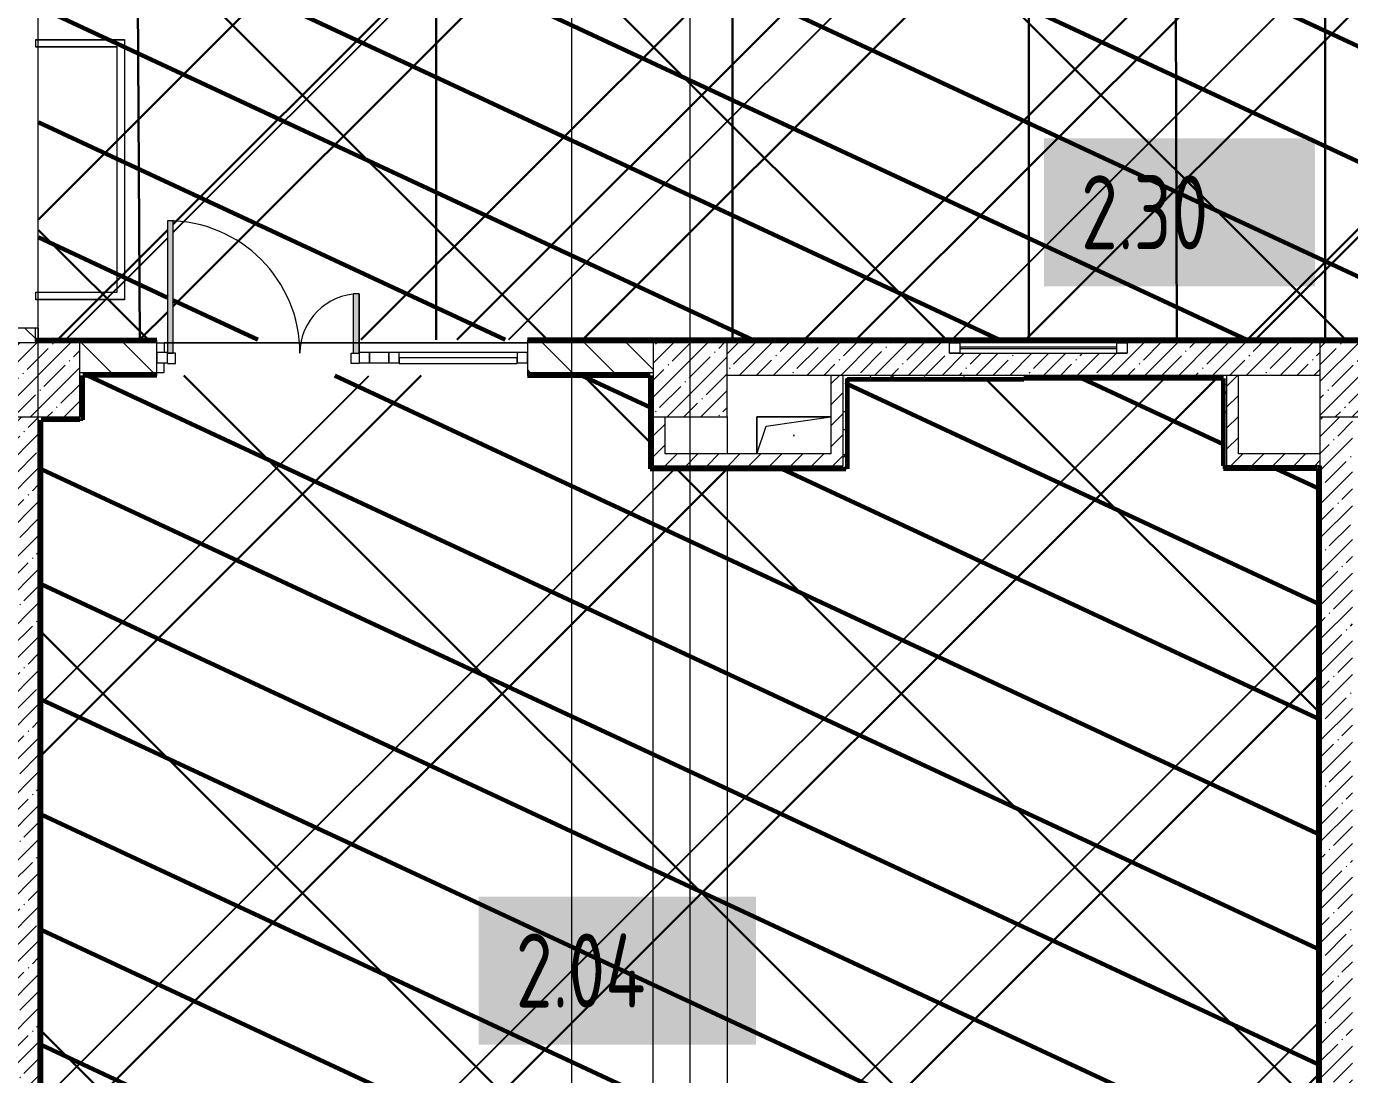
# Model space of a CAD drawing. Header units: millimetres. Extents: x -164500 to 426394, y -51911 to 102118.
# Drawn here: x 187452 to 196382, y 2958 to 10036 of the extents above; entities that cross this region are included whole.
import ezdxf

# ---------------------------------------------------------------- set-up
doc = ezdxf.new("R2010")
doc.units = ezdxf.units.MM
doc.linetypes.add('Осевая', pattern=[6350, 1270, -952.5, 3175, -952.5])
for name, color, linetype, lineweight in [('0) шлифовка', 5, 'Continuous', 60), ('1.4) Плинтус ПЛ-4', 6, 'Continuous', 60), ('5.3) Л-7 Линолеум 4 вып', 230, 'Continuous', 30), ('7.5) НЗ Линолеум Темпо ПЛЮС', 134, 'Continuous', 30), ('A-DETL-GENF', 7, 'Continuous', 9), ('A-FLOR', 7, 'Continuous', 9), ('A-GENM', 7, 'Continuous', 9), ('A-GLAZ', 7, 'Continuous', 9), ('A-GLAZ-1', 7, 'Continuous', 5), ('A-GLAZ-CURT', 7, 'Continuous', 9), ('A-GLAZ-CURT-2', 7, 'Continuous', 20), ('A-GLAZ-CWMG', 7, 'Continuous', 9), ('A-GLAZ-CWMG-1', 7, 'Continuous', 20), ('A-WALL', 7, 'Continuous', 5), ('I-WALL', 7, 'Continuous', 5), ('S-COLS', 7, 'Continuous', 9), ('S-COLS-1', 7, 'Continuous', 5), ('Оси', 7, 'Continuous', 9), ('Оси-2', 7, 'Осевая', 9)]:
    doc.layers.add(name, color=color, linetype=linetype, lineweight=lineweight)
for name, color, linetype in [('2) защита вин плитк', 6, 'Continuous'), ('3.1) Наливной пол', 3, 'Continuous'), ('3.2.3) Нал-ой пол 4 вып', 3, 'Continuous'), ('3.2.3) П-13.2', 6, 'Continuous')]:
    doc.layers.add(name, color=color, linetype=linetype)
doc.layers.add('A-AREA-PATT-2', color=7, linetype='Continuous', lineweight=5, true_color=0xcde0ef, transparency=1)
doc.layers.add('A-FLOR-PATT-1', color=7, linetype='Continuous', lineweight=9, true_color=0xeef6ff, transparency=0.5)
for name, color, linetype, lineweight, true_color in [('A-DOOR-1', 7, 'Continuous', 5, 0xc0c0c0), ('A-WALL-1', 9, 'Continuous', 5, 0x808080), ('A-WALL-FNSH-1', 9, 'Continuous', 5, 0x808080)]:
    doc.layers.add(name, color=color, linetype=linetype, lineweight=lineweight, true_color=true_color)
doc.styles.add('СПДС', font='ГОСТ тип А.ttf', dxfattribs={"width": 0.9})
pattern_1 = [(155, (148903.1, 14959), (-297.8825, -638.811), [])]
pattern_2 = [(45, (148772.12, -0.94), (-70.71068, 70.71068), [])]
pattern_3 = [(45, (148772.12, -0.94), (-114.04925, 114.04925), []), (45, (148886.17, -0.94), (-114.04925, 114.04925), [201.612, -40.322, 6.706, -33.617])]
pattern_4 = [(135, (148772.12, -0.94), (-141.4214, -141.4214), [])]
pattern_5 = [(0, (148772.123, -0.94), (243.84, 60.96), [20.117, -162.763, 20.117, -162.763, -975.36]), (0, (148772.123, -0.94), (243.84, 60.96), [-365.76, 20.117, -345.643, 20.117, -162.763, -426.72]), (0, (148772.123, -0.94), (243.84, 60.96), [-914.4, 20.117, -101.803, 20.117, -284.683]), (120, (148863.563, 29.54), (-174.71291, 180.691634), [20.117, -162.763, 20.117, -162.763, -975.36]), (120, (148863.563, 29.54), (-174.71291, 180.691634), [-365.76, 20.117, -345.643, 20.117, -162.763, -426.72]), (120, (148863.563, 29.54), (-174.71291, 180.691634), [-914.4, 20.117, -101.803, 20.117, -284.683]), (240, (148894.043, 151.46), (-69.12709, -241.651634), [20.117, -162.763, 20.117, -162.763, -975.36]), (240, (148894.043, 151.46), (-69.12709, -241.651634), [-365.76, 20.117, -345.643, 20.117, -162.763, -426.72]), (240, (148894.043, 151.46), (-69.12709, -241.651634), [-914.4, 20.117, -101.803, 20.117, -284.683])]
pattern_6 = [(45, (148903.1, 14959), (-1347.04, 1347.04), [])]
pattern_7 = [(45, (148903.1, 14959), (-1347.04, 1347.04), []), (135, (148903.1, 14959), (-1347.04, -1347.04), [])]

# ---------------------------------------------------------------- blocks, each defined once
blk = doc.blocks.new('BSC_Колонна _Прямоугольная - 500х500-23286270-Объем проектирования 2 этажа')
at = {"layer": 'S-COLS-1'}
h = blk.add_hatch(dxfattribs=at)
h.set_pattern_fill('FP_4', color=256, style=0, pattern_type=2)
h.set_pattern_definition([(45, (-38790, -7650), (-114.04925, 114.04925), []), (45, (-38675.95, -7650), (-114.04925, 114.04925), [201.613, -40.323, 6.706, -33.617])])
h.paths.add_polyline_path([(-70.3, -250), (250, -250), (250, 250), (-250, 250), (-250, -250)])
for p, q in [((250, 250), (-250, 250)), ((-250, 250), (-250, -250)), ((250, -250), (250, 250)), ((-250, -250), (250, -250))]:
    blk.add_line(p, q, dxfattribs=at)
blk = doc.blocks.new('BSC_Колонна _Прямоугольная - 500х500-V279-Объем проектирования 2 этажа')
at = {"layer": 'S-COLS-1'}
h = blk.add_hatch(dxfattribs=at)
h.set_pattern_fill('FP_5', color=256, style=0, pattern_type=2)
h.set_pattern_definition([(45, (-43160, -7650), (-114.04925, 114.04925), []), (45, (-43045.95, -7650), (-114.04925, 114.04925), [201.613, -40.323, 6.706, -33.617])])
h.paths.add_polyline_path([(-250, -250), (250, -250), (250, 250), (-250, 250), (-250, 50)])
for p, q in [((250, 250), (-250, 250)), ((-250, 250), (-250, -250)), ((250, -250), (250, 250)), ((-250, -250), (250, -250))]:
    blk.add_line(p, q, dxfattribs=at)
blk = doc.blocks.new('BSC_Колонна _Прямоугольная - 500х500-V280-Объем проектирования 2 этажа')
at = {"layer": 'S-COLS-1'}
h = blk.add_hatch(dxfattribs=at)
h.set_pattern_fill('FP_6', color=256, style=0, pattern_type=2)
h.set_pattern_definition([(45, (-47660, -7650), (-114.04925, 114.04925), []), (45, (-47545.95, -7650), (-114.04925, 114.04925), [201.613, -40.323, 6.706, -33.617])])
h.paths.add_polyline_path([(152.6, -250), (250, -250), (250, 250), (-250, 250), (-250, -250), (-30, -250)])
for p, q in [((250, 250), (-250, 250)), ((-250, 250), (-250, -250)), ((250, -250), (250, 250)), ((-250, -250), (250, -250))]:
    blk.add_line(p, q, dxfattribs=at)
blk = doc.blocks.new('GM_Отверстие прямоугольное _в плите_ - Отверстие-V416-Объем проектирования 2 этажа')
at = {"layer": 'A-GENM'}
for p, q in [((-250, -125), (-250, 125)), ((-250, 125), (250, 125)), ((250, 125), (-250, 125)), ((-250, 125), (-250, -125)), ((-187.5, 62.5), (250, 125)), ((-250, -125), (-187.5, 62.5))]:
    blk.add_line(p, q, dxfattribs=at)
for start, end in [(360, 180), (180, 360)]:
    blk.add_arc((0, 0), 2.5, start, end, dxfattribs=at)
blk = doc.blocks.new('120_Окно_СКБ_1Ст - 120_Окно_СКБ_1Ст 400х1200 EI30-24228621-Объем проектирования 2 этажа')
at = {"layer": 'A-GLAZ'}
for p, q in [((-600, 40), (-600, 110)), ((-600, 110), (-530, 110)), ((-530, 110), (-530, 40)), ((530, 40), (530, 110)), ((530, 110), (600, 110)), ((600, 110), (600, 40)), ((-530, 40), (-600, 40)), ((600, 40), (530, 40))]:
    blk.add_line(p, q, dxfattribs=at)
at = {"layer": 'A-GLAZ-1'}
for p, q in [((600, 110), (-600, 110)), ((-600, 40), (600, 40)), ((530, 80), (-530, 80)), ((530, 70), (-530, 70))]:
    blk.add_line(p, q, dxfattribs=at)
blk = doc.blocks.new('Прямоугольный импост - 50 x 70 мм-31700031-Объем проектирования 2 этажа')
at = {"layer": 'A-GLAZ-CWMG-1'}
for p, q in [((-70, 35), (0, 35)), ((-70, -35), (-70, 35)), ((0, 35), (0, -35)), ((0, -35), (-70, -35))]:
    blk.add_line(p, q, dxfattribs=at)
blk = doc.blocks.new('Системная панель - Стемалит - 40мм-32257327-Объем проектирования 2 этажа')
at = {"layer": 'A-GLAZ-CURT-2'}
for p, q in [((65, 35), (-65, 35)), ((-65, 35), (-65, -35)), ((65, -35), (65, 35)), ((-65, -35), (65, -35))]:
    blk.add_line(p, q, dxfattribs=at)
blk = doc.blocks.new('Прямоугольный импост - 50 x 70 мм-31687886-Объем проектирования 2 этажа')
at = {"layer": 'A-GLAZ-CWMG-1'}
for p, q in [((-35, 35), (35, 35)), ((-35, -35), (-35, 35)), ((35, 35), (35, -35)), ((35, -35), (-35, -35))]:
    blk.add_line(p, q, dxfattribs=at)
blk = doc.blocks.new('Прямоугольный импост - 50 x 70 мм-31701779-Объем проектирования 2 этажа')
at = {"layer": 'A-GLAZ-CWMG-1'}
for p, q in [((0, 35), (-70, 35)), ((-70, 35), (-70, -35)), ((0, -35), (0, 35)), ((-70, -35), (0, -35))]:
    blk.add_line(p, q, dxfattribs=at)
blk = doc.blocks.new('Системная панель - Стекло - 40мм-V497-Объем проектирования 2 этажа')
at = {"layer": 'A-GLAZ-CURT-2'}
for p, q in [((397.5, 0), (-397.5, 0)), ((-397.5, 0), (-397.5, -40)), ((397.5, -40), (397.5, 0)), ((-397.5, -40), (397.5, -40))]:
    blk.add_line(p, q, dxfattribs=at)
blk = doc.blocks.new('Прямоугольный импост - 50 x 70 мм-31702100-Объем проектирования 2 этажа')
at = {"layer": 'A-GLAZ-CWMG-1'}
for p, q in [((-35, 35), (35, 35)), ((-35, -35), (-35, 35)), ((35, 35), (35, -35)), ((35, -35), (-35, -35))]:
    blk.add_line(p, q, dxfattribs=at)
blk = doc.blocks.new('Прямоугольный импост - 50 x 70 мм-31720914-Объем проектирования 2 этажа')
at = {"layer": 'A-GLAZ-CWMG'}
blk.add_line((6460, 7920), (5665, 7920), dxfattribs=at)

msp = doc.modelspace()

# ---------------------------------------------------------------- hatches: boundary and pattern name
at = {"layer": '0) шлифовка', "true_color": 0x2776bb}
h = msp.add_hatch(dxfattribs=at)
h.set_pattern_fill('ANSI31', color=152, scale=222, angle=110)
h.set_pattern_definition(pattern_1)
h.paths.add_polyline_path([(224231.123, 10682.29), (223453.123, 10682.29), (223453.123, 10722.29), (224231.123, 10722.29), (224231.123, 10879), (222787.313, 10879), (222787.313, 10868.5), (222281.123, 10868.5), (222202.123, 10868.5), (222202.123, 10835), (222157.123, 10835), (222157.123, 10868.5), (215723.623, 10868.5), (215563.123, 10868.5), (215068.123, 10868.5), (210711.123, 10879), (210711.123, 10900), (210722.91, 11349), (210153.123, 11349), (210153.123, 10879), (210152.123, 10879), (210132.123, 10879), (207912.123, 10879), (196011.836, 10879), (196011.836, 10900), (193553.836, 10900), (193553.836, 10879), (191173.123, 10879), (191173.123, 10209), (187533.123, 10209), (187533.123, 10130), (187533.123, 7921), (188333.123, 7921), (188403.123, 7921), (188403.123, 8725), (188443.123, 8725), (188443.123, 7921), (189658.123, 7921), (189658.123, 8230), (189698.123, 8230), (189698.123, 7921), (197272.123, 7921), (197272.123, 8725), (197312.123, 8725), (197312.123, 7921), (198527.123, 7921), (198527.123, 8230), (198567.123, 8230), (198567.123, 7921), (206273.123, 7921), (206273.123, 8725), (206313.123, 8725), (206313.123, 7921), (207528.123, 7921), (207528.123, 8230), (207568.123, 8230), (207568.123, 7921), (214052.123, 7921), (214727.123, 7921), (220852.123, 7921), (221077.123, 7921), (223501.123, 7921), (223501.123, 8301), (224231.123, 8301), (224231.123, 9352.29), (224231.123, 9422.29), (223953.123, 9422.29), (223953.123, 9462.29), (224231.123, 9462.29)])
h = msp.add_hatch(dxfattribs=at)
h.set_pattern_fill('ANSI31', color=152, scale=222, angle=110)
h.set_pattern_definition(pattern_1)
h.paths.add_polyline_path([(191661.123, 7679), (190833.123, 7679), (187833.123, 7679), (187833.123, 7379), (187553.123, 7379), (187553.123, 801), (188083.123, 801), (188083.123, 121), (191661.123, 121), (191661.123, 471), (192483.123, 471), (192483.123, 121), (196161.123, 121), (196161.123, 7049), (195531.123, 7049), (195531.123, 7659), (194183.123, 7659), (194183.123, 7652), (192991.123, 7652), (192991.123, 7049.5), (192991.123, 7049), (191661.123, 7049)])
at = {"layer": '2) защита вин плитк'}
h = msp.add_hatch(dxfattribs=at)
h.set_pattern_fill('ANSI31', color=256, scale=600)
h.set_pattern_definition(pattern_6)
h.paths.add_polyline_path([(224231.123, 10682.29), (223453.123, 10682.29), (223453.123, 10722.29), (224231.123, 10722.29), (224231.123, 10879), (222787.313, 10879), (222787.313, 10868.5), (222281.123, 10868.5), (222202.123, 10868.5), (222202.123, 10835), (222157.123, 10835), (222157.123, 10868.5), (215723.623, 10868.5), (215563.123, 10868.5), (215068.123, 10868.5), (210711.123, 10879), (210711.123, 10900), (210722.91, 11349), (210153.123, 11349), (210153.123, 10879), (210152.123, 10879), (210132.123, 10879), (207912.123, 10879), (196011.836, 10879), (196011.836, 10900), (193553.836, 10900), (193553.836, 10879), (191173.123, 10879), (191173.123, 10209), (187533.123, 10209), (187533.123, 10130), (187533.123, 7921), (188333.123, 7921), (188403.123, 7921), (188403.123, 8725), (188443.123, 8725), (188443.123, 7921), (189658.123, 7921), (189658.123, 8230), (189698.123, 8230), (189698.123, 7921), (197272.123, 7921), (197272.123, 8725), (197312.123, 8725), (197312.123, 7921), (198527.123, 7921), (198527.123, 8230), (198567.123, 8230), (198567.123, 7921), (206273.123, 7921), (206273.123, 8725), (206313.123, 8725), (206313.123, 7921), (207528.123, 7921), (207528.123, 8230), (207568.123, 8230), (207568.123, 7921), (214052.123, 7921), (214727.123, 7921), (220852.123, 7921), (221077.123, 7921), (223501.123, 7921), (223501.123, 8301), (224231.123, 8301), (224231.123, 9352.29), (224231.123, 9422.29), (223953.123, 9422.29), (223953.123, 9462.29), (224231.123, 9462.29)])
h = msp.add_hatch(dxfattribs=at)
h.set_pattern_fill('ANSI31', color=256, scale=600)
h.set_pattern_definition(pattern_6)
h.paths.add_polyline_path([(191661.123, 7679), (190833.123, 7679), (187833.123, 7679), (187833.123, 7379), (187553.123, 7379), (187553.123, 801), (188083.123, 801), (188083.123, 121), (191661.123, 121), (191661.123, 471), (192483.123, 471), (192483.123, 121), (196161.123, 121), (196161.123, 7049), (195531.123, 7049), (195531.123, 7659), (194183.123, 7659), (194183.123, 7652), (192991.123, 7652), (192991.123, 7049.5), (192991.123, 7049), (191661.123, 7049)])
at = {"layer": '3.1) Наливной пол'}
h = msp.add_hatch(dxfattribs=at)
h.set_pattern_fill('ANSI31', color=256, scale=600)
h.set_pattern_definition([(45, (148903.1, 28781), (-1347.04, 1347.04), [])])
h.paths.add_polyline_path([(191661.123, 7677.008), (190833.123, 7677.008), (187833.123, 7677.008), (187833.123, 7377.008), (187553.123, 7377.008), (187553.123, 799.008), (188083.123, 799.008), (188083.123, 119.008), (191661.123, 119.008), (191661.123, 469.008), (192483.123, 469.008), (192483.123, 119.008), (196161.123, 119.008), (196161.123, 7047.008), (195531.123, 7047.008), (195531.123, 7657.008), (194183.123, 7657.008), (194183.123, 7650.008), (192991.123, 7650.008), (192991.123, 7047.508), (192991.123, 7047.008), (191661.123, 7047.008)])
at = {"layer": '3.2.3) Нал-ой пол 4 вып'}
h = msp.add_hatch(dxfattribs=at)
h.set_pattern_fill('ANSI31', color=256, scale=600)
h.set_pattern_definition(pattern_6)
h.paths.add_polyline_path([(191661.123, 7679), (190833.123, 7679), (187833.123, 7679), (187833.123, 7379), (187553.123, 7379), (187553.123, 801), (188083.123, 801), (188083.123, 121), (191661.123, 121), (191661.123, 471), (192483.123, 471), (192483.123, 121), (196161.123, 121), (196161.123, 7049), (195531.123, 7049), (195531.123, 7659), (194183.123, 7659), (194183.123, 7652), (192991.123, 7652), (192991.123, 7049.5), (192991.123, 7049), (191661.123, 7049)])
at = {"layer": '3.2.3) П-13.2'}
h = msp.add_hatch(dxfattribs=at)
h.set_pattern_fill('ANSI32', color=256, scale=222)
h.set_pattern_definition([(45, (148903.1, 14959), (-1495.21, 1495.21), []), (45, (149900, 14959), (-1495.21, 1495.21), [])])
h.paths.add_polyline_path([(224231.123, 10682.29), (223453.123, 10682.29), (223453.123, 10722.29), (224231.123, 10722.29), (224231.123, 10879), (222787.313, 10879), (222787.313, 10868.5), (222281.123, 10868.5), (222202.123, 10868.5), (222202.123, 10835), (222157.123, 10835), (222157.123, 10868.5), (215723.623, 10868.5), (215563.123, 10868.5), (215068.123, 10868.5), (210711.123, 10879), (210711.123, 10900), (210722.91, 11349), (210153.123, 11349), (210153.123, 10879), (210152.123, 10879), (210132.123, 10879), (207912.123, 10879), (196011.836, 10879), (196011.836, 10900), (193553.836, 10900), (193553.836, 10879), (191173.123, 10879), (191173.123, 10209), (187533.123, 10209), (187533.123, 10130), (187533.123, 7921), (188333.123, 7921), (188403.123, 7921), (188403.123, 8725), (188443.123, 8725), (188443.123, 7921), (189658.123, 7921), (189658.123, 8230), (189698.123, 8230), (189698.123, 7921), (197272.123, 7921), (197272.123, 8725), (197312.123, 8725), (197312.123, 7921), (198527.123, 7921), (198527.123, 8230), (198567.123, 8230), (198567.123, 7921), (206273.123, 7921), (206273.123, 8725), (206313.123, 8725), (206313.123, 7921), (207528.123, 7921), (207528.123, 8230), (207568.123, 8230), (207568.123, 7921), (214052.123, 7921), (214727.123, 7921), (220852.123, 7921), (221077.123, 7921), (223501.123, 7921), (223501.123, 8301), (224231.123, 8301), (224231.123, 9352.29), (224231.123, 9422.29), (223953.123, 9422.29), (223953.123, 9462.29), (224231.123, 9462.29)])
at = {"layer": '5.3) Л-7 Линолеум 4 вып'}
h = msp.add_hatch(dxfattribs=at)
h.set_pattern_fill('ANSI37', color=256, scale=600)
h.set_pattern_definition(pattern_7)
h.paths.add_polyline_path([(224231.123, 10682.29), (223453.123, 10682.29), (223453.123, 10722.29), (224231.123, 10722.29), (224231.123, 10879), (222787.313, 10879), (222787.313, 10868.5), (222281.123, 10868.5), (222202.123, 10868.5), (222202.123, 10835), (222157.123, 10835), (222157.123, 10868.5), (215723.623, 10868.5), (215563.123, 10868.5), (215068.123, 10868.5), (210711.123, 10879), (210711.123, 10900), (210722.91, 11349), (210153.123, 11349), (210153.123, 10879), (210152.123, 10879), (210132.123, 10879), (207912.123, 10879), (196011.836, 10879), (196011.836, 10900), (193553.836, 10900), (193553.836, 10879), (191173.123, 10879), (191173.123, 10209), (187533.123, 10209), (187533.123, 10130), (187533.123, 7921), (188333.123, 7921), (188403.123, 7921), (188403.123, 8725), (188443.123, 8725), (188443.123, 7921), (189658.123, 7921), (189658.123, 8230), (189698.123, 8230), (189698.123, 7921), (197272.123, 7921), (197272.123, 8725), (197312.123, 8725), (197312.123, 7921), (198527.123, 7921), (198527.123, 8230), (198567.123, 8230), (198567.123, 7921), (206273.123, 7921), (206273.123, 8725), (206313.123, 8725), (206313.123, 7921), (207528.123, 7921), (207528.123, 8230), (207568.123, 8230), (207568.123, 7921), (214052.123, 7921), (214727.123, 7921), (220852.123, 7921), (221077.123, 7921), (223501.123, 7921), (223501.123, 8301), (224231.123, 8301), (224231.123, 9352.29), (224231.123, 9422.29), (223953.123, 9422.29), (223953.123, 9462.29), (224231.123, 9462.29)])
h = msp.add_hatch(dxfattribs=at)
h.set_pattern_fill('ANSI37', color=256, scale=600)
h.set_pattern_definition(pattern_7)
h.paths.add_polyline_path([(191661.123, 7679), (190833.123, 7679), (187833.123, 7679), (187833.123, 7379), (187553.123, 7379), (187553.123, 801), (188083.123, 801), (188083.123, 121), (191661.123, 121), (191661.123, 471), (192483.123, 471), (192483.123, 121), (196161.123, 121), (196161.123, 7049), (195531.123, 7049), (195531.123, 7659), (194183.123, 7659), (194183.123, 7652), (192991.123, 7652), (192991.123, 7049.5), (192991.123, 7049), (191661.123, 7049)])
at = {"layer": '7.5) НЗ Линолеум Темпо ПЛЮС'}
h = msp.add_hatch(dxfattribs=at)
h.set_pattern_fill('ANSI31', color=256, scale=333)
h.set_pattern_definition([(45, (148903.1, 14959), (-747.606, 747.606), [])])
h.paths.add_polyline_path([(224231.123, 10682.29), (223453.123, 10682.29), (223453.123, 10722.29), (224231.123, 10722.29), (224231.123, 10879), (222787.313, 10879), (222787.313, 10868.5), (222281.123, 10868.5), (222202.123, 10868.5), (222202.123, 10835), (222157.123, 10835), (222157.123, 10868.5), (215723.623, 10868.5), (215563.123, 10868.5), (215068.123, 10868.5), (210711.123, 10879), (210711.123, 10900), (210722.91, 11349), (210153.123, 11349), (210153.123, 10879), (210152.123, 10879), (210132.123, 10879), (207912.123, 10879), (196011.836, 10879), (196011.836, 10900), (193553.836, 10900), (193553.836, 10879), (191173.123, 10879), (191173.123, 10209), (187533.123, 10209), (187533.123, 10130), (187533.123, 7921), (188333.123, 7921), (188403.123, 7921), (188403.123, 8725), (188443.123, 8725), (188443.123, 7921), (189658.123, 7921), (189658.123, 8230), (189698.123, 8230), (189698.123, 7921), (197272.123, 7921), (197272.123, 8725), (197312.123, 8725), (197312.123, 7921), (198527.123, 7921), (198527.123, 8230), (198567.123, 8230), (198567.123, 7921), (206273.123, 7921), (206273.123, 8725), (206313.123, 8725), (206313.123, 7921), (207528.123, 7921), (207528.123, 8230), (207568.123, 8230), (207568.123, 7921), (214052.123, 7921), (214727.123, 7921), (220852.123, 7921), (221077.123, 7921), (223501.123, 7921), (223501.123, 8301), (224231.123, 8301), (224231.123, 9352.29), (224231.123, 9422.29), (223953.123, 9422.29), (223953.123, 9462.29), (224231.123, 9462.29)])
at = {"layer": 'A-AREA-PATT-2'}
msp.add_hatch(color=256, dxfattribs=at).paths.add_polyline_path([(192991.123, 7048.559), (192991.123, 7651.059), (194183.123, 7651.059), (194183.123, 7655.059), (192987.123, 7654.059), (192987.123, 7048.559)])
at = {"layer": 'A-FLOR-PATT-1'}
h = msp.add_hatch(color=256, dxfattribs=at)
h.paths.add_polyline_path([(198527.123, 7899.059), (198567.123, 7899.059), (198567.123, 8229.059), (198527.123, 8229.059)])
h.paths.add_polyline_path([(197307.408, 7899.059), (197312.123, 7899.059), (197312.123, 8724.059), (197272.123, 8724.059), (197272.123, 7899.059)])
h.paths.add_polyline_path([(189658.123, 7899.059), (189698.123, 7899.059), (189698.123, 8229.059), (189658.123, 8229.059), (189658.123, 7919.059)])
h.paths.add_polyline_path([(206273.123, 7899.059), (206313.123, 7899.059), (206313.123, 8724.059), (206273.123, 8724.059), (206273.123, 7919.059)])
h.paths.add_polyline_path([(188403.123, 7899.059), (188443.123, 7899.059), (188443.123, 8724.059), (188403.123, 8724.059), (188403.123, 8042.36)])
h.paths.add_polyline_path([(207568.123, 7899.059), (207568.123, 8229.059), (207528.123, 8229.059), (207528.123, 7899.059)])
h.paths.add_polyline_path([(223953.123, 9421.349), (224252.123, 9421.349), (224252.123, 9461.349), (223953.123, 9461.349)])
h.paths.add_polyline_path([(224191.464, 10681.349), (224252.123, 10681.349), (224252.123, 10721.349), (223453.123, 10721.349), (223453.123, 10681.349), (223522.123, 10681.349)])
h = msp.add_hatch(color=256, dxfattribs=at)
h.paths.add_polyline_path([(189698.123, 7829.059), (189698.123, 7899.059), (189658.123, 7899.059), (189658.123, 7829.059)])
h.paths.add_polyline_path([(188403.123, 7829.059), (188443.123, 7829.059), (188443.123, 7899.059), (188403.123, 7899.059), (188403.123, 7834.059)])
at = {"layer": 'I-WALL'}
h = msp.add_hatch(dxfattribs=at)
h.set_pattern_fill('FP_23', color=256, style=0, pattern_type=2)
h.set_pattern_definition(pattern_4)
h.paths.add_polyline_path([(187491.839, 7899.059), (187512.123, 7899.059), (187512.123, 7999.059), (187312.123, 7999.059), (187312.124, 7899.059)])
h.paths.add_polyline_path([(187312.123, 10129.059), (187512.123, 10129.059), (187512.123, 10229.059), (187312.123, 10229.059)])
h = msp.add_hatch(dxfattribs=at)
h.set_pattern_fill('FP_23', color=256, style=0, pattern_type=2)
h.set_pattern_definition(pattern_4)
h.paths.add_polyline_path([(187822.123, 7699.059), (188333.123, 7699.059), (188333.123, 7899.059), (187812.123, 7899.059), (187812.123, 7699.059)])
h.paths.add_polyline_path([(187262.123, 7699.059), (187312.123, 7699.059), (187312.123, 7899.059), (187262.123, 7899.059), (187262.123, 7772.249)])
h.paths.add_polyline_path([(191682.123, 7699.059), (191682.123, 7899.059), (190833.123, 7899.059), (190833.123, 7699.059), (191525.533, 7699.059)])
h = msp.add_hatch(dxfattribs=at)
h.set_pattern_fill('FP_191', color=256, style=0, pattern_type=2)
h.set_pattern_definition(pattern_5)
h.paths.add_polyline_path([(223516.409, 7899.059), (223522.123, 7899.059), (223501.123, 7919.059), (222477.123, 7919.059), (222477.123, 7907.059), (222532.123, 7907.059), (222532.123, 7899.059), (223502.123, 7899.059)])
h.paths.add_polyline_path([(221022.123, 7899.059), (221023.057, 7907.059), (221077.123, 7907.059), (221077.123, 7919.059), (220507.123, 7919.059), (220507.123, 7907.059), (220537.123, 7907.059), (220537.123, 7899.059), (220872.123, 7899.059)])
h.paths.add_polyline_path([(219092.123, 7899.059), (219377.123, 7899.059), (219377.123, 7907.059), (219407.123, 7907.059), (219407.123, 7919.059), (218132.604, 7919.059), (218132.604, 7907.059), (218162.604, 7907.059), (218162.604, 7899.059), (218989.439, 7899.059)])
h.paths.add_polyline_path([(214402.123, 7899.059), (214697.123, 7899.947), (214697.123, 7907.059), (214727.123, 7907.059), (214727.123, 7919.059), (208703.123, 7919.059), (208703.123, 7899.059), (214182.123, 7899.059)])
h.paths.add_polyline_path([(216098.502, 7899.059), (217002.604, 7899.059), (217002.604, 7907.059), (217032.604, 7907.059), (217032.604, 7919.059), (215827.123, 7919.059), (215827.123, 7907.059), (215857.123, 7907.059), (215857.123, 7899.059), (215990.883, 7899.059)])
h.paths.add_polyline_path([(206203.123, 7899.059), (206203.123, 7919.059), (199702.123, 7919.059), (199702.123, 7899.059), (205980.22, 7899.059)])
h.paths.add_polyline_path([(196682.123, 7899.059), (197202.123, 7899.059), (197202.123, 7919.059), (190833.123, 7919.059), (190833.123, 7899.059), (196182.123, 7899.059)])
h.paths.add_polyline_path([(187532.123, 7899.059), (188333.123, 7899.059), (188333.123, 7919.059), (187532.123, 7918.106), (187512.648, 7899.059)])
h.paths.add_polyline_path([(187512.123, 7899.059), (187522.123, 7909.059), (187512.123, 7919.059), (187512.123, 7913.344)])
h = msp.add_hatch(dxfattribs=at)
h.set_pattern_fill('FP_1', color=256, style=0, pattern_type=2)
h.set_pattern_definition(pattern_3)
h.paths.add_polyline_path([(196160.703, 7679.059), (196182.123, 7679.059), (196182.123, 7899.059), (194882.123, 7899.059), (194882.123, 7829.059), (193682.123, 7829.059), (193682.123, 7899.059), (192182.123, 7899.059), (192182.123, 7679.059), (195861.939, 7679.059)])
h = msp.add_hatch(dxfattribs=at)
h.set_pattern_fill('FP_191', color=256, style=0, pattern_type=2)
h.set_pattern_definition(pattern_5)
h.paths.add_polyline_path([(191661.123, 7679.059), (191682.123, 7699.059), (190833.123, 7699.059), (190833.123, 7679.059), (191525.533, 7679.059)])
h.paths.add_polyline_path([(191678.123, 7679.059), (191682.123, 7679.059), (191682.123, 7699.059), (191662.123, 7679.059)])
h.paths.add_polyline_path([(187812.123, 7699.059), (187833.123, 7679.059), (188333.123, 7679.059), (188333.123, 7699.059), (187822.123, 7699.059)])
h.paths.add_polyline_path([(187832.123, 7679.059), (187812.123, 7699.059), (187812.123, 7679.059), (187822.123, 7679.059)])
h = msp.add_hatch(dxfattribs=at)
h.set_pattern_fill('FP_191', color=256, style=0, pattern_type=2)
h.set_pattern_definition(pattern_5)
h.paths.add_polyline_path([(187812.941, 7379.059), (187832.123, 7379.059), (187832.123, 7679.059), (187812.123, 7679.059), (187812.123, 7379.059)])
h = msp.add_hatch(dxfattribs=at)
h.set_pattern_fill('FP_191', color=256, style=0, pattern_type=2)
h.set_pattern_definition(pattern_5)
h.paths.add_polyline_path([(191662.123, 7069.059), (191682.123, 7069.059), (191682.123, 7679.059), (191662.123, 7678.059), (191662.123, 7069.371)])
h = msp.add_hatch(dxfattribs=at)
h.set_pattern_fill('FP_22', color=256, style=0, pattern_type=2)
h.set_pattern_definition(pattern_2)
h.paths.add_polyline_path([(192882.123, 7069.059), (192962.123, 7069.059), (192962.123, 7679.059), (192882.123, 7679.059), (192882.123, 7149.059)])
h = msp.add_hatch(dxfattribs=at)
h.set_pattern_fill('FP_191', color=256, style=0, pattern_type=2)
h.set_pattern_definition(pattern_5)
h.paths.add_polyline_path([(192962.123, 7659.059), (195531.123, 7659.059), (195532.123, 7679.059), (192962.123, 7679.059)])
h = msp.add_hatch(dxfattribs=at)
h.set_pattern_fill('FP_191', color=256, style=0, pattern_type=2)
h.set_pattern_definition(pattern_5)
h.paths.add_polyline_path([(192982.123, 7049.059), (192982.123, 7659.059), (192962.123, 7659.059), (192962.123, 7049.059), (192971.002, 7049.059)])
h = msp.add_hatch(dxfattribs=at)
h.set_pattern_fill('FP_191', color=256, style=0, pattern_type=2)
h.set_pattern_definition(pattern_5)
h.paths.add_polyline_path([(195552.123, 7069.059), (195552.123, 7679.059), (195532.123, 7679.059), (195532.123, 7069.059)])
h = msp.add_hatch(dxfattribs=at)
h.set_pattern_fill('FP_22', color=256, style=0, pattern_type=2)
h.set_pattern_definition(pattern_2)
h.paths.add_polyline_path([(195552.123, 7069.059), (195632.123, 7069.059), (195632.123, 7679.059), (195552.123, 7679.059)])
h = msp.add_hatch(dxfattribs=at)
h.set_pattern_fill('FP_1', color=256, style=0, pattern_type=2)
h.set_pattern_definition(pattern_3)
h.paths.add_polyline_path([(187492.666, 409.059), (187532.123, 409.059), (187532.123, 7399.059), (187312.123, 7399.059), (187312.123, 409.059), (187491.839, 409.059)])
h = msp.add_hatch(dxfattribs=at)
h.set_pattern_fill('FP_191', color=256, style=0, pattern_type=2)
h.set_pattern_definition(pattern_5)
h.paths.add_polyline_path([(187811.275, 7379.059), (187812.123, 7379.059), (187812.123, 7399.059), (187532.123, 7399.059), (187553.123, 7379.059), (187810.625, 7379.059)])
h.paths.add_polyline_path([(187532.123, 7379.059), (187552.123, 7379.059), (187532.123, 7399.059)])
h = msp.add_hatch(dxfattribs=at)
h.set_pattern_fill('FP_191', color=256, style=0, pattern_type=2)
h.set_pattern_definition(pattern_5)
h.paths.add_polyline_path([(187532.123, 799.059), (187552.123, 799.059), (187552.123, 7378.059), (187532.123, 7379.059), (187532.123, 1618.856)])
h = msp.add_hatch(dxfattribs=at)
h.set_pattern_fill('FP_22', color=256, style=0, pattern_type=2)
h.set_pattern_definition(pattern_2)
h.paths.add_polyline_path([(191762.123, 7149.059), (191762.123, 7399.059), (191682.123, 7399.059), (191682.123, 7149.059)])
h = msp.add_hatch(dxfattribs=at)
h.set_pattern_fill('FP_1', color=256, style=0, pattern_type=2)
h.set_pattern_definition(pattern_3)
h.paths.add_polyline_path([(196283.107, 399.059), (196402.123, 399.059), (196402.123, 7399.059), (196182.123, 7399.059), (196182.123, 399.059), (196281.079, 399.059)])
h = msp.add_hatch(dxfattribs=at)
h.set_pattern_fill('FP_22', color=256, style=0, pattern_type=2)
h.set_pattern_definition(pattern_2)
h.paths.add_polyline_path([(192482.123, 7069.059), (192882.123, 7069.059), (192882.123, 7149.059), (191682.123, 7149.059), (191682.123, 7069.059), (192382.123, 7069.059)])
h = msp.add_hatch(dxfattribs=at)
h.set_pattern_fill('FP_22', color=256, style=0, pattern_type=2)
h.set_pattern_definition(pattern_2)
h.paths.add_polyline_path([(196162.123, 7069.059), (196182.123, 7069.06), (196182.123, 7149.059), (195632.123, 7149.059), (195632.123, 7069.059), (195861.939, 7069.059)])
h = msp.add_hatch(dxfattribs=at)
h.set_pattern_fill('FP_191', color=256, style=0, pattern_type=2)
h.set_pattern_definition(pattern_5)
h.paths.add_polyline_path([(192960.669, 7049.059), (192962.123, 7049.059), (192962.123, 7069.059), (191662.123, 7069.059), (191662.123, 7049.059), (192882.123, 7049.059)])
h = msp.add_hatch(dxfattribs=at)
h.set_pattern_fill('FP_191', color=256, style=0, pattern_type=2)
h.set_pattern_definition(pattern_5)
h.paths.add_polyline_path([(196161.123, 7049.059), (196161.123, 7069.059), (195532.123, 7069.059), (195532.123, 7049.059), (196157.329, 7049.059)])
h = msp.add_hatch(dxfattribs=at)
h.set_pattern_fill('FP_191', color=256, style=0, pattern_type=2)
h.set_pattern_definition(pattern_5)
h.paths.add_polyline_path([(196182.123, 119.059), (196182.123, 7069.059), (196162.123, 7069.059), (196162.123, 120.059), (196180.307, 119.149)])

# ---------------------------------------------------------------- linework, layer by layer
at = {"layer": '1.4) Плинтус ПЛ-4'}
for p, q in [((187512.123, 7919.059), (188333.123, 7919.059)), ((197202.123, 7919.059), (190833.123, 7919.059)), ((187832.123, 7379.059), (187832.123, 7679.059)), ((188333.123, 7679.059), (187832.123, 7679.059)), ((190833.123, 7679.059), (191662.123, 7679.059)), ((191661.123, 7679.059), (191661.123, 7048.059)), ((192991.123, 7651.059), (192991.123, 7048.559)), ((194183.123, 7651.059), (192991.123, 7651.059)), ((195532.123, 7659.059), (194183.123, 7659.059)), ((195532.123, 7069.059), (195532.123, 7659.059)), ((187812.123, 7379.059), (187552.123, 7379.059)), ((187552.123, 779.059), (187552.123, 7378.059)), ((196182.123, 399.059), (196182.123, 7069.059)), ((191661.123, 7048.059), (192982.123, 7048.059)), ((196162.123, 7049.059), (195532.123, 7049.059))]:
    msp.add_line(p, q, dxfattribs=at)
at = {"layer": '7.5) НЗ Линолеум Темпо ПЛЮС'}
for points in [[(194216.931, 7919.059), (194216.931, 10898.059), (194216.931, 11699)], [(195204.644, 11677.058), (195216.931, 7919.059)], [(192216.931, 10877.059), (192216.931, 7919.059)], [(196216.931, 7919.059), (196216.931, 10877.059)], [(188216.931, 7919.059), (188204.931, 10208.059)], [(190216.931, 10208.059), (190216.931, 7919.059)]]:
    msp.add_lwpolyline(points, dxfattribs=at)
at = {"layer": 'A-DETL-GENF'}
for p, q in [((188443.123, 8724.059), (188403.123, 8724.059)), ((188403.123, 8724.059), (188403.123, 7834.059)), ((188443.123, 7829.059), (188443.123, 8724.059)), ((189698.123, 8229.059), (189658.123, 8229.059)), ((189658.123, 8229.059), (189658.123, 7829.059)), ((189698.123, 7834.059), (189698.123, 8229.059)), ((188403.123, 7829.059), (188443.123, 7829.059)), ((188458.123, 7829.059), (188403.123, 7829.059)), ((188458.123, 7759.059), (188458.123, 7829.059)), ((189643.123, 7759.059), (189643.123, 7829.059)), ((189643.123, 7829.059), (189698.123, 7829.059)), ((189658.123, 7829.059), (189698.123, 7829.059)), ((188403.123, 7764.059), (188403.123, 7759.059)), ((188403.123, 7759.059), (188458.123, 7759.059)), ((189698.123, 7759.059), (189643.123, 7759.059)), ((189698.123, 7764.059), (189698.123, 7759.059))]:
    msp.add_line(p, q, dxfattribs=at)
at = {"layer": 'A-DOOR-1'}
for p, q in [((188403.123, 8724.059), (188403.123, 7834.059)), ((189698.123, 8229.059), (189698.123, 7834.059))]:
    msp.add_line(p, q, dxfattribs=at)
for centre, radius, start, end in [((188403.123, 7829.059), 895, 0, 90), ((189698.123, 7829.059), 400, 90, 180)]:
    msp.add_arc(centre, radius, start, end, dxfattribs=at)
at = {"layer": 'A-FLOR'}
for p, q in [((187514.908, 9897.177), (187514.908, 9947.177)), ((187514.908, 9947.177), (188114.908, 9947.177)), ((187514.908, 9896.236), (187514.908, 9946.236)), ((187514.908, 9946.236), (188114.908, 9946.236)), ((188114.908, 9947.177), (188114.908, 8191.255)), ((188114.908, 9946.236), (188114.908, 8190.314)), ((188064.908, 9897.177), (187514.908, 9897.177)), ((188064.908, 9896.236), (187514.908, 9896.236)), ((188064.908, 8241.255), (188064.908, 9897.177)), ((188064.908, 8240.314), (188064.908, 9896.236)), ((187514.908, 8191.255), (187514.908, 8241.255)), ((187514.908, 8241.255), (188064.908, 8241.255)), ((187514.908, 8190.314), (187514.908, 8240.314)), ((187514.908, 8240.314), (188064.908, 8240.314)), ((188114.908, 8191.255), (187514.908, 8191.255)), ((188114.908, 8190.314), (187514.908, 8190.314)), ((188333.123, 7900), (190833.123, 7900)), ((188333.123, 7899.059), (190833.123, 7899.059)), ((190833.123, 7900), (188382.123, 7900)), ((188382.123, 7900), (188382.123, 7835)), ((190833.123, 7899.059), (188382.123, 7899.059)), ((188382.123, 7899.059), (188382.123, 7834.059)), ((188333.123, 7700), (188382.123, 7700)), ((188333.123, 7699.059), (188382.123, 7699.059)), ((188382.123, 7700), (188382.123, 7765)), ((188382.123, 7699.059), (188382.123, 7764.059)), ((191762.123, 7400), (192182.123, 7400)), ((191762.123, 7399.059), (192182.123, 7399.059)), ((192182.123, 7400), (192182.123, 7150)), ((192182.123, 7399.059), (192182.123, 7149.059))]:
    msp.add_line(p, q, dxfattribs=at)
at = {"layer": 'A-WALL'}
for p, q in [((187512.123, 7899.059), (187512.123, 7999.059)), ((188333.123, 7899.059), (187812.123, 7899.059)), ((187812.123, 7699.059), (188333.123, 7699.059)), ((190833.123, 7699.059), (191682.123, 7699.059)), ((187833.123, 7679.059), (187833.123, 7678.059)), ((196182.123, 7679.059), (192182.123, 7679.059)), ((192962.123, 7679.059), (192962.123, 7069.059)), ((195531.123, 7658.059), (195531.123, 7659.059)), ((187532.123, 786.559), (187532.123, 7399.059)), ((187532.123, 7379.059), (187532.123, 799.059)), ((196182.123, 7379.059), (196182.123, 399.059)), ((196182.123, 7069.059), (195552.123, 7069.059))]:
    msp.add_line(p, q, dxfattribs=at)
at = {"layer": 'A-WALL-1'}
for p, q in [((187532.123, 7999.059), (187292.123, 7999.059)), ((187532.123, 7899.059), (187532.123, 7919.059)), ((188333.123, 7679.059), (188333.123, 7919.059)), ((190833.123, 7919.059), (190833.123, 7679.059)), ((191682.123, 7899.059), (190833.123, 7899.059)), ((193682.123, 7899.059), (192182.123, 7899.059)), ((196182.123, 7899.059), (194882.123, 7899.059)), ((191662.123, 7679.059), (191662.123, 7049.059)), ((192882.123, 7679.059), (192882.123, 7149.059)), ((192982.123, 7049.059), (192982.123, 7651.059)), ((195552.123, 7679.059), (195552.123, 7069.059)), ((195632.123, 7149.059), (195632.123, 7679.059)), ((191682.123, 7399.059), (191682.123, 7069.059)), ((191762.123, 7149.059), (191762.123, 7399.059)), ((196182.123, 7399.059), (196182.123, 7379.059)), ((192882.123, 7149.059), (191762.123, 7149.059)), ((196182.123, 7149.059), (195632.123, 7149.059)), ((191682.123, 7069.059), (192962.123, 7069.059)), ((191662.123, 7049.059), (192982.123, 7049.059))]:
    msp.add_line(p, q, dxfattribs=at)
at = {"layer": 'A-WALL-FNSH-1'}
for p, q in [((187532.123, 7999.059), (187532.123, 7919.059)), ((187533.123, 7999.059), (187532.123, 7999.059)), ((187533.123, 7920.059), (187533.123, 7999.059)), ((188333.123, 7920.059), (187533.123, 7920.059)), ((188333.123, 7919.059), (188333.123, 7920.059)), ((197202.123, 7920.059), (190833.123, 7920.059)), ((190833.123, 7920.059), (190833.123, 7919.059)), ((187833.123, 7378.059), (187833.123, 7678.059)), ((187833.123, 7678.059), (188333.123, 7678.059)), ((188333.123, 7678.059), (188333.123, 7679.059)), ((190833.123, 7679.059), (190833.123, 7678.059)), ((190833.123, 7678.059), (191662.123, 7678.059)), ((194183.123, 7658.059), (195531.123, 7658.059)), ((195531.123, 7658.059), (195531.123, 7048.059)), ((187552.123, 7379.059), (187552.123, 7378.059)), ((187552.123, 7378.059), (187833.123, 7378.059)), ((187553.123, 800.059), (187553.123, 7379.059)), ((187832.123, 7379.059), (187812.123, 7379.059)), ((195532.123, 7049.059), (195532.123, 7069.059)), ((192982.123, 7048.059), (192982.123, 7049.059)), ((195531.123, 7048.059), (196161.123, 7048.059)), ((196161.123, 7048.059), (196161.123, 120.059)), ((196162.123, 120.059), (196162.123, 7049.059))]:
    msp.add_line(p, q, dxfattribs=at)
at = {"layer": 'I-WALL'}
for p, q in [((192982.123, 7659.059), (194183.123, 7659.059)), ((192982.123, 7659.059), (192982.123, 7651.059)), ((192983.123, 7651.059), (192982.123, 7651.059)), ((192983.123, 7048.559), (192983.123, 7651.059)), ((194183.123, 7651.059), (194183.123, 7658.059)), ((192991.123, 7048.559), (192983.123, 7048.559))]:
    msp.add_line(p, q, dxfattribs=at)
at = {"layer": 'Оси'}
for p, q in [((191932.123, 4325.264), (191932.123, 22398.071)), ((191682.123, 470), (191682.123, 7050)), ((191682.123, 469.059), (191682.123, 7049.059)), ((192182.123, 7050), (192182.123, 4696.494)), ((192182.123, 7049.059), (192182.123, 4695.553)), ((192182.123, 4695.634), (192182.123, 475)), ((192182.123, 4694.693), (192182.123, 474.059))]:
    msp.add_line(p, q, dxfattribs=at)
for points in [[(191132.123, -1907.2), (191132.123, 3092.8), (191132.123, 22397.13), (191132.123, 27397.13)], [(192357.873, -1907.2), (192357.873, -1203.334), (191932.123, -675.678), (191932.123, 4324.322), (191932.123, 22397.13), (191932.123, 27397.13)], [(188186.481, -1907.2), (188186.481, -1203.334), (187532.123, -675.678), (187532.123, 4324.322), (187532.123, 10199.059), (187532.123, 15199.059)]]:
    msp.add_lwpolyline(points, dxfattribs=at)
at = {"layer": 'Оси-2'}
for p, q in [((191132.123, 3093.741), (191132.123, 22398.071)), ((187532.123, 4325.264), (187532.123, 10200))]:
    msp.add_line(p, q, dxfattribs=at)

# ---------------------------------------------------------------- block references
at = {"layer": 'A-GENM'}
msp.add_blockref('GM_Отверстие прямоугольное _в плите_ - Отверстие-V416-Объем проектирования 2 этажа', (192632.123, 7274.059), dxfattribs=at)
at = {"layer": 'A-GLAZ', "color": 3}
msp.add_blockref('120_Окно_СКБ_1Ст - 120_Окно_СКБ_1Ст 400х1200 EI30-24228621-Объем проектирования 2 этажа', (194282.123, 7789.059), dxfattribs=at)
at = {"layer": 'A-GLAZ-CURT'}
for name, p in [('Системная панель - Стемалит - 40мм-32257327-Объем проектирования 2 этажа', (189833.123, 7799.059)), ('Системная панель - Стекло - 40мм-V497-Объем проектирования 2 этажа', (190365.623, 7799.059))]:
    msp.add_blockref(name, p, dxfattribs=at)
at = {"layer": 'A-GLAZ-CWMG', "rotation": 180}
msp.add_blockref('Прямоугольный импост - 50 x 70 мм-31701779-Объем проектирования 2 этажа', (188333.123, 7799.059), dxfattribs=at)
at = {"layer": 'A-GLAZ-CWMG', "extrusion": (0, 0, -1), "rotation": 180}
for name, p in [('Прямоугольный импост - 50 x 70 мм-31687886-Объем проектирования 2 этажа', (-189733.123, 7799.059)), ('Прямоугольный импост - 50 x 70 мм-31702100-Объем проектирования 2 этажа', (-189933.123, 7799.059)), ('Прямоугольный импост - 50 x 70 мм-31700031-Объем проектирования 2 этажа', (-190833.123, 7799.059))]:
    msp.add_blockref(name, p, dxfattribs=at)
at = {"layer": 'A-GLAZ-CWMG'}
msp.add_blockref('Прямоугольный импост - 50 x 70 мм-31720914-Объем проектирования 2 этажа', (184303.123, -85.941), dxfattribs=at)
at = {"layer": 'S-COLS'}
for name, p in [('BSC_Колонна _Прямоугольная - 500х500-23286270-Объем проектирования 2 этажа', (187562.123, 7649.059)), ('BSC_Колонна _Прямоугольная - 500х500-V279-Объем проектирования 2 этажа', (191932.123, 7649.059)), ('BSC_Колонна _Прямоугольная - 500х500-V280-Объем проектирования 2 этажа', (196432.123, 7649.059))]:
    msp.add_blockref(name, p, dxfattribs=at)

# ---------------------------------------------------------------- texts
at = {"char_height": 500, "attachment_point": 1, "style": 'СПДС', "bg_fill": 1, "box_fill_scale": 1.5, "bg_fill_color": 7, "bg_fill_true_color": 16777215, "bg_fill_transparency": 0}
for s, insert, width in [('2.30', (194570.391, 9030.214), 1327.5945), ('2.04', (190754.973, 3910.459), 1370.88562)]:
    msp.add_mtext(s, dxfattribs=dict(at, insert=insert, width=width))

doc.saveas('drawing.dxf')
